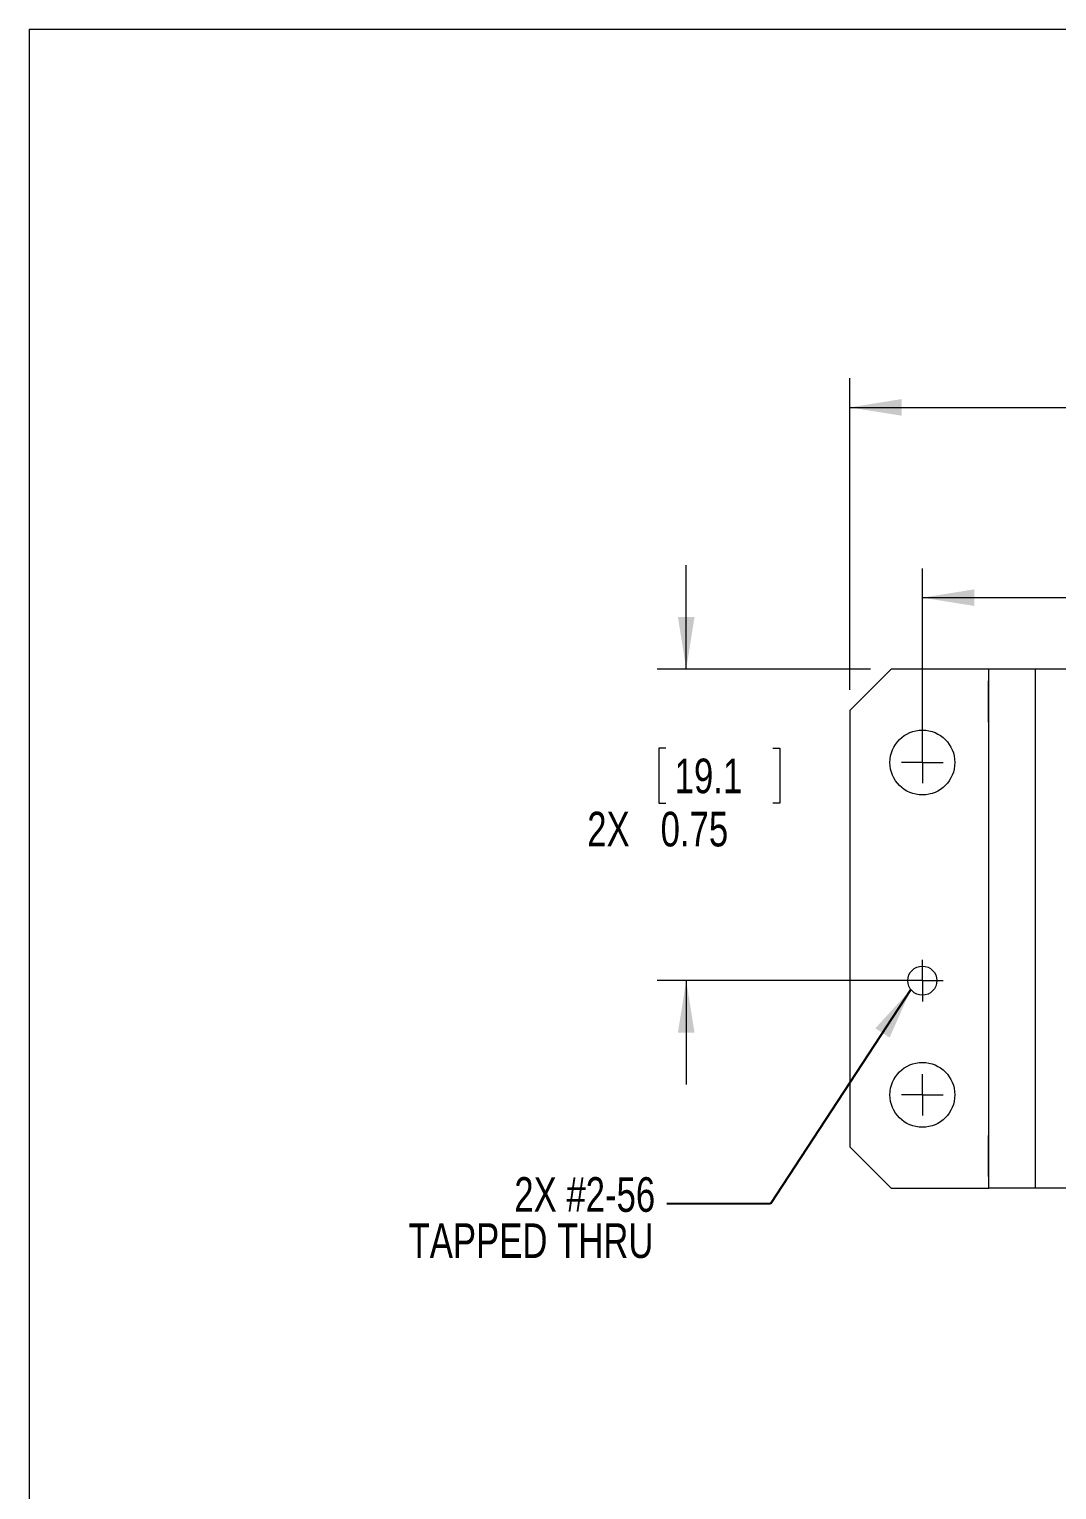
# Model space of a CAD drawing. Header units: inches. Extents: x 0.1 to 10.9, y 0 to 8.5.
# Drawn here: x 0.062 to 2.537, y 4.935 to 8.451 of the extents above; entities that cross this region are included whole.
import ezdxf

# ---------------------------------------------------------------- set-up
doc = ezdxf.new("R2010")
doc.units = ezdxf.units.IN
doc.header["$MEASUREMENT"] = 0
doc.styles.add('SLDTEXTSTYLE0', font='TXT', dxfattribs={"width": 0.75})
doc.dimstyles.new('SLDDIMSTYLE0', dxfattribs={"dimtxt": 0.083333, "dimasz": 0.125, "dimexe": 0, "dimexo": 0.0625, "dimgap": 0.020833, "dimtad": 0, "dimtih": 1, "dimtoh": 1, "dimrnd": 1e-09, "dimzin": 12, "dimdsep": 46, "dimtxsty": 'SLDTEXTSTYLE0', "dimsah": 1, "dimcen": 0.09, "dimadec": 0, "dimazin": 3, "dimtfac": 1, "dimtmove": 0, "dimatfit": 0, "dimfxl": 1, "dimfrac": 2, "dimtolj": 1, "dimtzin": 12, "dimarcsym": 0})
doc.dimstyles.new('SLDDIMSTYLE1', dxfattribs={"dimtxt": 0.083333, "dimasz": 0.125, "dimexe": 0, "dimexo": 0.0625, "dimgap": 0.020833, "dimtad": 0, "dimtih": 1, "dimtoh": 1, "dimrnd": 1e-09, "dimzin": 12, "dimdsep": 46, "dimtxsty": 'SLDTEXTSTYLE0', "dimsah": 1, "dimcen": 0.09, "dimadec": 0, "dimazin": 3, "dimtfac": 1, "dimtofl": 0, "dimtmove": 0, "dimatfit": 3, "dimfxl": 1, "dimfrac": 2, "dimtolj": 1, "dimtzin": 12, "dimarcsym": 0})
doc.dimstyles.new('SLDDIMSTYLE2', dxfattribs={"dimtxt": 0, "dimasz": 0.125, "dimexe": 0, "dimexo": 0.0625, "dimgap": 0, "dimtad": 0, "dimtih": 1, "dimtoh": 1, "dimdec": 0, "dimrnd": 1e-09, "dimzin": 0, "dimdsep": 46, "dimtxsty": 'Standard', "dimsah": 1, "dimcen": 0.09, "dimadec": 0, "dimazin": 0, "dimtfac": 0.125, "dimtdec": 0, "dimtofl": 0, "dimtmove": 0, "dimatfit": 3, "dimfxl": 1, "dimfrac": 2, "dimtolj": 1, "dimtzin": 0, "dimarcsym": 0})
doc.dimstyles.new('SLDDIMSTYLE3', dxfattribs={"dimtxt": 0.083333, "dimasz": 0.125, "dimexe": 0, "dimexo": 0.0625, "dimgap": 0.020833, "dimtad": 0, "dimtih": 1, "dimtoh": 1, "dimrnd": 1e-09, "dimzin": 4, "dimdsep": 46, "dimtxsty": 'SLDTEXTSTYLE0', "dimsah": 1, "dimcen": 0.09, "dimadec": 0, "dimazin": 1, "dimtfac": 1, "dimtofl": 0, "dimtmove": 0, "dimatfit": 3, "dimfxl": 1, "dimfrac": 2, "dimtolj": 1, "dimtzin": 12, "dimarcsym": 0})

# ---------------------------------------------------------------- blocks, each defined once
blk = doc.blocks.new('*D16')
at = {"color": 7, "linetype": 'Continuous', "lineweight": 0}
for p, q in [((1.6444, 6.9103), (1.6444, 7.1603)), ((2.0881, 6.9103), (1.5744, 6.9103)), ((1.5955, 6.7197), (1.5786, 6.7197)), ((1.5786, 6.7197), (1.5786, 6.5873)), ((1.8531, 6.7197), (1.87, 6.7197)), ((1.87, 6.7197), (1.87, 6.5873)), ((1.5786, 6.5873), (1.5955, 6.5873)), ((1.87, 6.5873), (1.8531, 6.5873)), ((2.1631, 6.1603), (1.5744, 6.1603)), ((1.6444, 6.1603), (1.6444, 5.9103))]:
    blk.add_line(p, q, dxfattribs=at)
for points in [[(1.6444, 6.9103), (1.6644, 7.0353), (1.6244, 7.0353)], [(1.6444, 6.1603), (1.6244, 6.0353), (1.6644, 6.0353)]]:
    blk.add_solid(points, dxfattribs=at)
at = {"color": 7, "linetype": 'Continuous', "lineweight": 0, "char_height": 0.08333, "attachment_point": 1, "style": 'SLDTEXTSTYLE0'}
for s, insert in [('19.1', (1.6166, 6.6947, -0.6218)), ('2X', (1.406, 6.5667, -0.6218)), ('0.75', (1.5828, 6.5667, -0.6218))]:
    blk.add_mtext(s, dxfattribs=dict(at, insert=insert))
blk = doc.blocks.new('*D17')
at = {"color": 7, "linetype": 'Continuous', "lineweight": 0}
for p, q in [((3.2542, 7.662), (3.2373, 7.662)), ((3.2373, 7.662), (3.2373, 7.5296)), ((3.4196, 7.662), (3.4365, 7.662)), ((3.4365, 7.662), (3.4365, 7.5296)), ((2.0381, 6.8603), (2.0381, 7.6102)), ((4.6381, 6.8603), (4.6381, 7.6102)), ((2.0381, 7.5402), (3.117, 7.5402)), ((3.2373, 7.5296), (3.2542, 7.5296)), ((3.4365, 7.5296), (3.4196, 7.5296)), ((4.6381, 7.5402), (3.5567, 7.5402))]:
    blk.add_line(p, q, dxfattribs=at)
for points in [[(2.0381, 7.5402), (2.1631, 7.5202), (2.1631, 7.5602)], [(4.6381, 7.5402), (4.5131, 7.5602), (4.5131, 7.5202)]]:
    blk.add_solid(points, dxfattribs=at)
at = {"color": 7, "linetype": 'Continuous', "lineweight": 0, "char_height": 0.08333, "attachment_point": 1, "style": 'SLDTEXTSTYLE0'}
for s, insert in [('66', (3.2753, 7.637, -0.6218)), ('2.60', (3.1954, 7.509, -0.6218))]:
    blk.add_mtext(s, dxfattribs=dict(at, insert=insert))
blk = doc.blocks.new('*D18')
at = {"color": 7, "linetype": 'Continuous', "lineweight": 0}
for p, q in [((3.1861, 7.204), (3.1693, 7.204)), ((3.1693, 7.204), (3.1693, 7.0716)), ((3.4438, 7.204), (3.4607, 7.204)), ((3.4607, 7.204), (3.4607, 7.0716)), ((2.2131, 6.7353), (2.2131, 7.1522)), ((4.4631, 6.7353), (4.4631, 7.1522)), ((2.2131, 7.0822), (3.0783, 7.0822)), ((3.1693, 7.0716), (3.1861, 7.0716)), ((3.4607, 7.0716), (3.4438, 7.0716)), ((4.4631, 7.0822), (3.5517, 7.0822))]:
    blk.add_line(p, q, dxfattribs=at)
for points in [[(2.2131, 7.0822), (2.3381, 7.0622), (2.3381, 7.1022)], [(4.4631, 7.0822), (4.3381, 7.1022), (4.3381, 7.0622)]]:
    blk.add_solid(points, dxfattribs=at)
at = {"color": 7, "linetype": 'Continuous', "lineweight": 0, "char_height": 0.08333, "attachment_point": 1, "style": 'SLDTEXTSTYLE0'}
for s, insert in [('57.2', (3.2073, 7.179, -0.6218)), ('2.25', (3.1735, 7.051, -0.6218))]:
    blk.add_mtext(s, dxfattribs=dict(at, insert=insert))
blk = doc.blocks.new('SW_NOTE_4')
at = {"color": 0, "linetype": 'Continuous', "lineweight": 0, "attachment_point": 3, "style": 'SLDTEXTSTYLE0'}
for s, insert, char_height in [('2X #2-56', (-0.0281, 0.0641), 0.08333), ('TAPPED THRU', (-0.0322, -0.047), 0.083333)]:
    blk.add_mtext(s, dxfattribs=dict(at, insert=insert, char_height=char_height))
blk = doc.blocks.new('SW_CENTERMARKSYMBOL_2')
at = {"color": 0, "linetype": 'Continuous', "lineweight": 0}
for q in [(0, 0.05), (-0.05, 0), (0, -0.05), (0.05, 0)]:
    blk.add_line((0, 0), q, dxfattribs=at)
blk = doc.blocks.new('SW_CENTERMARKSYMBOL_3')
at = {"color": 0, "linetype": 'Continuous', "lineweight": 0}
for q in [(0, 0.05), (-0.05, 0), (0, -0.05), (0.05, 0)]:
    blk.add_line((0, 0), q, dxfattribs=at)
blk = doc.blocks.new('SW_CENTERMARKSYMBOL_4')
at = {"color": 0, "linetype": 'Continuous', "lineweight": 0}
for q in [(0, 0.05), (-0.05, 0), (0, -0.05), (0.05, 0)]:
    blk.add_line((0, 0), q, dxfattribs=at)

msp = doc.modelspace()

# ---------------------------------------------------------------- linework, layer by layer
at = {"color": 7, "linetype": 'Continuous', "lineweight": 0}
for p, q in [((0.0622, 8.4506), (10.9445, 8.4506)), ((0.0622, 8.4506), (0.0622, 0.0356)), ((2.1381, 6.9103), (2.0381, 6.8103)), ((2.3731, 6.9103), (2.1381, 6.9103)), ((2.3731, 5.6603), (2.3731, 6.9103)), ((2.4856, 6.9103), (2.3731, 6.9103)), ((2.4856, 5.6603), (2.4856, 6.9103)), ((4.1906, 6.9103), (2.4856, 6.9103)), ((2.3731, 6.8818), (2.372, 6.8818)), ((2.372, 6.7828), (2.372, 6.8818)), ((2.0381, 6.8103), (2.0381, 5.7603)), ((2.372, 6.7828), (2.3731, 6.7828)), ((2.3731, 5.7878), (2.372, 5.7878)), ((2.372, 5.6888), (2.372, 5.7878)), ((2.0381, 5.7603), (2.1381, 5.6603)), ((2.372, 5.6888), (2.3731, 5.6888)), ((2.1381, 5.6603), (2.3731, 5.6603)), ((2.4856, 5.6603), (2.3731, 5.6603)), ((4.1906, 5.6603), (2.4856, 5.6603))]:
    msp.add_line(p, q, dxfattribs=at)
for centre, radius in [((2.2131, 6.6853), 0.0781), ((2.2131, 6.1603), 0.035), ((2.2131, 5.8853), 0.0781)]:
    msp.add_circle(centre, radius, dxfattribs=at)

# ---------------------------------------------------------------- block references
for name, p in [('SW_CENTERMARKSYMBOL_2', (2.2131, 6.6853)), ('SW_CENTERMARKSYMBOL_4', (2.2131, 6.1603)), ('SW_CENTERMARKSYMBOL_3', (2.2131, 5.8853)), ('SW_NOTE_4', (1.5977, 5.623))]:
    msp.add_blockref(name, p, dxfattribs=at)

# ---------------------------------------------------------------- dimensions: what is measured, and where the dimension line sits
for base, p1, p2, dimstyle, picture, middle in [((4.6381, 7.5402), (2.0381, 6.8103), (4.6381, 6.8103), 'SLDDIMSTYLE3', '*D17', (3.3369, 7.5402)), ((4.4631, 7.0822), (2.2131, 6.6853), (4.4631, 6.6853), 'SLDDIMSTYLE1', '*D18', (3.315, 7.0822))]:
    dim = msp.add_linear_dim(base=base, p1=p1, p2=p2, dimstyle=dimstyle, dxfattribs=at)
    dim.commit()
    dim.dimension.update_dxf_attribs({"geometry": picture, "text_midpoint": middle, "dimtype": 160})
dim = msp.add_linear_dim(base=(1.6444, 6.1603), p1=(2.1381, 6.9103), p2=(2.2131, 6.1603), angle=90, text='2X <>', dimstyle='SLDDIMSTYLE0', dxfattribs=at)
dim.commit()
dim.dimension.update_dxf_attribs({"geometry": '*D16', "text_midpoint": (1.6444, 6.598), "dimtype": 160})

# ---------------------------------------------------------------- leaders
msp.add_leader([(2.1854, 6.1389), (1.8477, 5.623), (1.5977, 5.623)], dimstyle='SLDDIMSTYLE2', dxfattribs=at)

doc.saveas('drawing.dxf')
